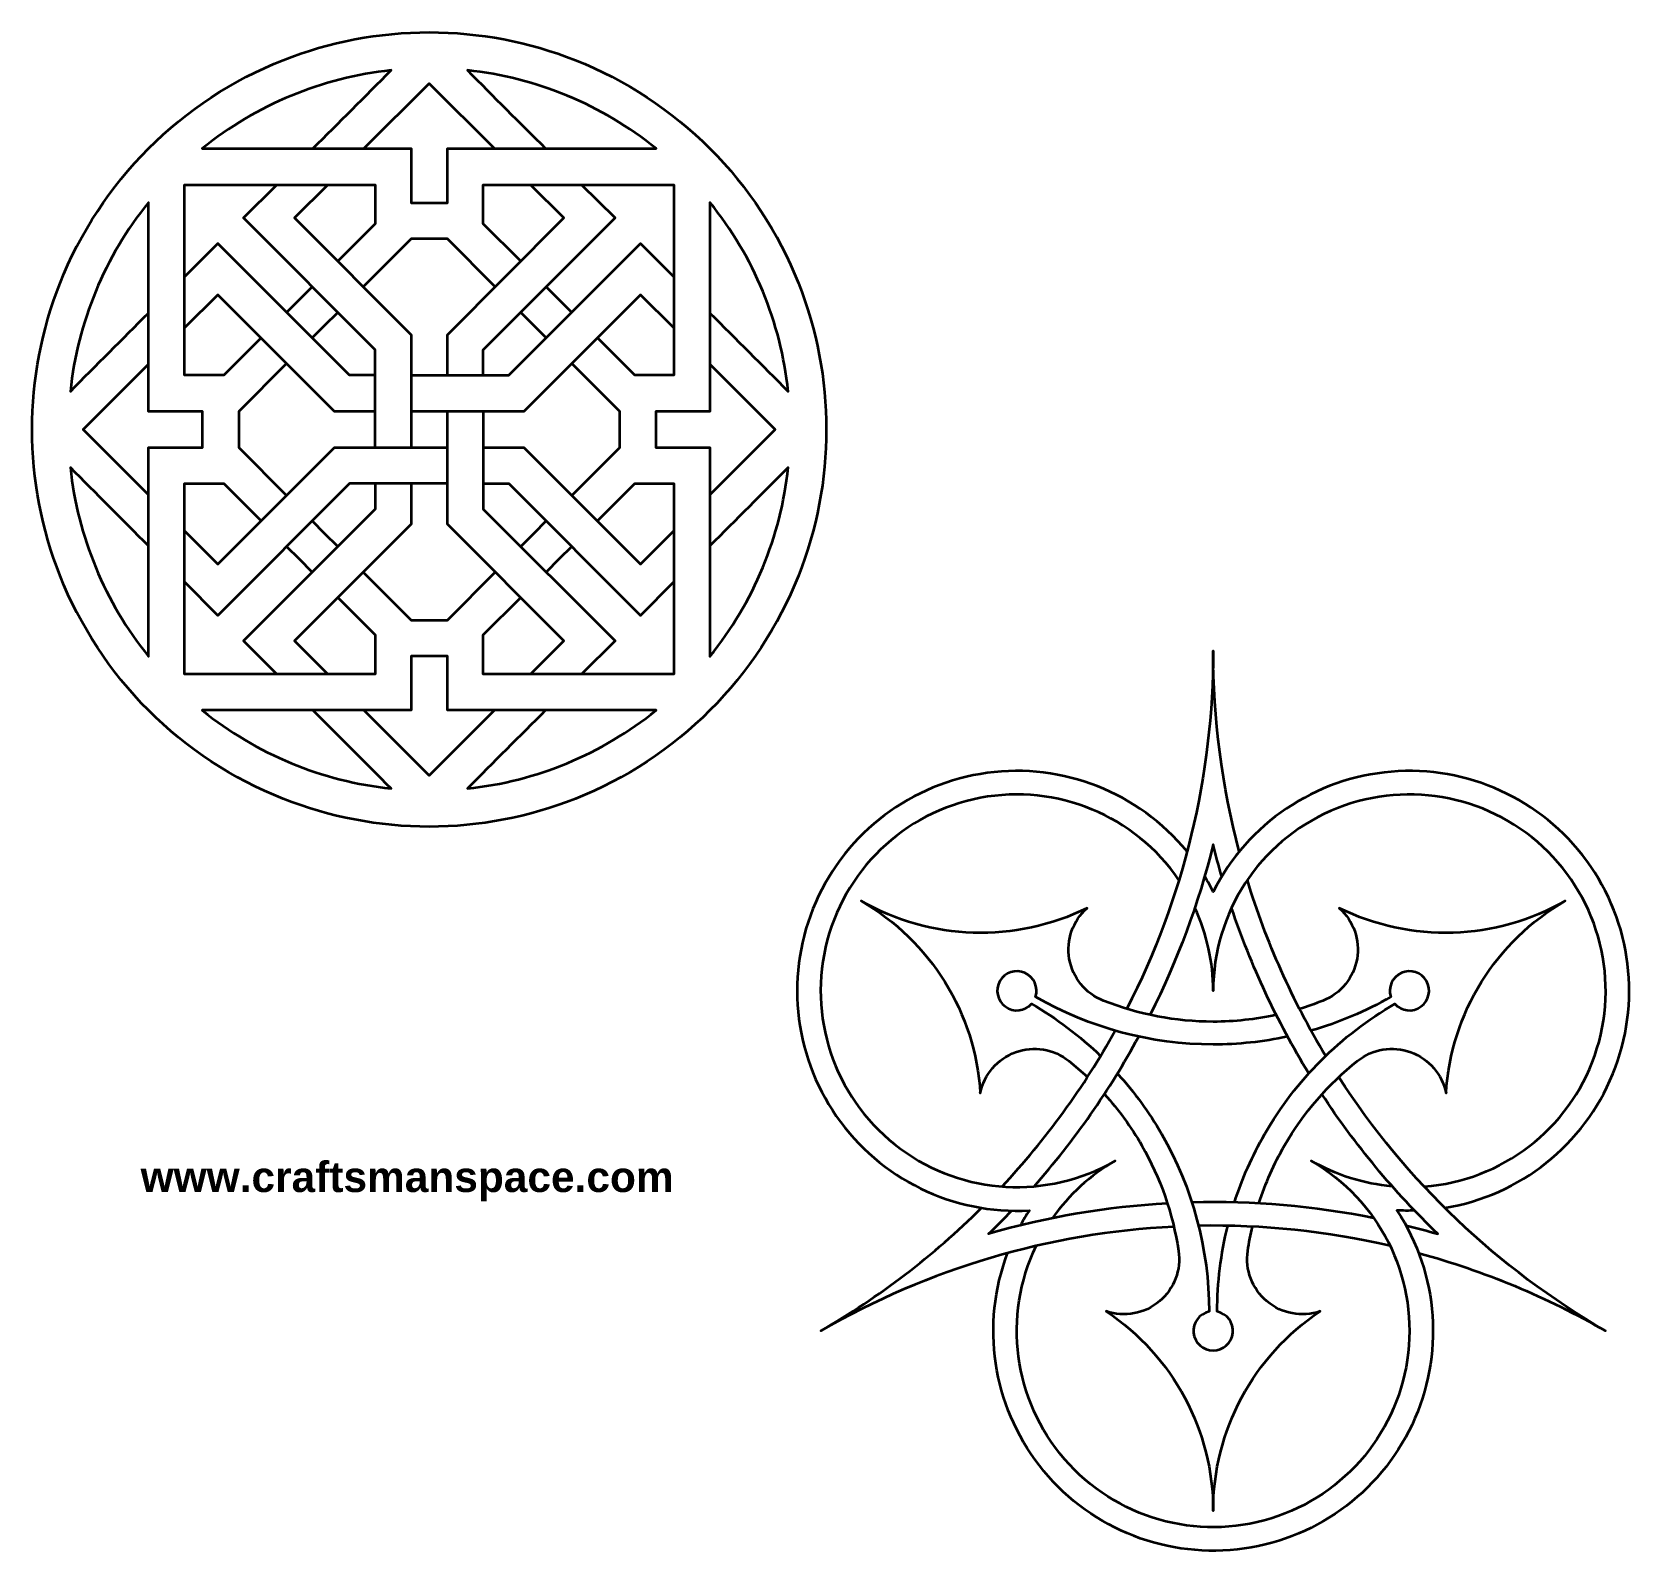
# Model space of a CAD drawing. Header units: millimetres. Extents: x 102 to 1161, y -8 to 996.
import ezdxf

# ---------------------------------------------------------------- set-up
doc = ezdxf.new("R2010")
doc.units = ezdxf.units.MM
doc.header["$MEASUREMENT"] = 0
doc.layers.add('Layer 1', color=7, linetype='Continuous')

msp = doc.modelspace()

# ---------------------------------------------------------------- linework, layer by layer
at = {"layer": 'Layer 1', "lineweight": 35}
for points, knots in [([(624.6, 734.1), (624.6, 767.1), (618.4, 799.7), (606.2, 830.4), (606.2, 830.4), (593.1, 863.6), (573.3, 893.7), (548, 919), (548, 919), (522.8, 944.2), (492.6, 964), (459.4, 977.2), (459.4, 977.2), (428.8, 989.3), (396.2, 995.5), (363.2, 995.5), (363.2, 995.5), (330.2, 995.5), (297.6, 989.3), (267, 977.2), (267, 977.2), (233.8, 964.1), (203.6, 944.2), (178.4, 919), (178.4, 919), (153.1, 893.7), (133.3, 863.6), (120.1, 830.4), (120.1, 830.4), (108, 799.7), (101.8, 767.1), (101.8, 734.1), (101.8, 734.1), (101.8, 701.2), (108, 668.6), (120.1, 637.9), (120.1, 637.9), (133.3, 604.7), (153.1, 574.6), (178.3, 549.3), (178.3, 549.3), (203.6, 524.1), (233.8, 504.2), (267, 491.1), (267, 491.1), (297.6, 479), (330.2, 472.7), (363.2, 472.7), (363.2, 472.7), (396.2, 472.7), (428.8, 479), (459.4, 491.1), (459.4, 491.1), (492.6, 504.2), (522.8, 524.1), (548, 549.3), (548, 549.3), (573.3, 574.6), (593.1, 604.7), (606.2, 637.9), (606.2, 637.9), (618.4, 668.6), (624.6, 701.2), (624.6, 734.1)], [0, 0, 0, 0, 0.058824, 0.058824, 0.058824, 0.058824, 0.117647, 0.117647, 0.117647, 0.117647, 0.176471, 0.176471, 0.176471, 0.176471, 0.235294, 0.235294, 0.235294, 0.235294, 0.294118, 0.294118, 0.294118, 0.294118, 0.352941, 0.352941, 0.352941, 0.352941, 0.411765, 0.411765, 0.411765, 0.411765, 0.470588, 0.470588, 0.470588, 0.470588, 0.529412, 0.529412, 0.529412, 0.529412, 0.588235, 0.588235, 0.588235, 0.588235, 0.647059, 0.647059, 0.647059, 0.647059, 0.705882, 0.705882, 0.705882, 0.705882, 0.764706, 0.764706, 0.764706, 0.764706, 0.823529, 0.823529, 0.823529, 0.823529, 0.882353, 0.882353, 0.882353, 0.882353, 1, 1, 1, 1]), ([(286.6, 919), (303.8, 936.1), (320.9, 953.3), (338.1, 970.5), (338.1, 970.5), (292.6, 965.6), (249.4, 947.8), (213.8, 919), (213.8, 919), (259.7, 919), (305.5, 919), (351.3, 919), (351.3, 919), (351.3, 907.1), (351.3, 895.2), (351.3, 883.3), (351.3, 883.3), (355.3, 883.3), (359.2, 883.3), (363.2, 883.3), (363.2, 883.3), (367.1, 883.3), (371.1, 883.3), (375.1, 883.3), (375.1, 883.3), (375.1, 895.2), (375.1, 907.1), (375.1, 919), (375.1, 919), (420.9, 919), (466.7, 919), (512.5, 919), (512.5, 919), (476.9, 947.8), (433.8, 965.6), (388.3, 970.5), (388.3, 970.5), (405.4, 953.3), (422.6, 936.1), (439.8, 919)], [0, 0, 0, 0, 0.090909, 0.090909, 0.090909, 0.090909, 0.181818, 0.181818, 0.181818, 0.181818, 0.272727, 0.272727, 0.272727, 0.272727, 0.363636, 0.363636, 0.363636, 0.363636, 0.454545, 0.454545, 0.454545, 0.454545, 0.545455, 0.545455, 0.545455, 0.545455, 0.636364, 0.636364, 0.636364, 0.636364, 0.727273, 0.727273, 0.727273, 0.727273, 0.818182, 0.818182, 0.818182, 0.818182, 1, 1, 1, 1]), ([(320.2, 919), (320.2, 919), (363.2, 961.9), (363.2, 961.9), (363.2, 961.9), (363.2, 961.9), (406.1, 919), (406.1, 919)], [0, 0, 0, 0, 0.333333, 0.333333, 0.333333, 0.333333, 1, 1, 1, 1]), ([(252.5, 794.4), (252.5, 794.4), (227.9, 769.8), (227.9, 769.8), (227.9, 769.8), (227.9, 769.8), (202.1, 769.8), (202.1, 769.8), (202.1, 769.8), (202.1, 769.8), (202.1, 895.2), (202.1, 895.2), (202.1, 895.2), (202.1, 895.2), (327.5, 895.2), (327.5, 895.2), (327.5, 895.2), (327.5, 895.2), (327.5, 869.4), (327.5, 869.4), (327.5, 869.4), (327.5, 869.4), (302.9, 844.8), (302.9, 844.8)], [0, 0, 0, 0, 0.142857, 0.142857, 0.142857, 0.142857, 0.285714, 0.285714, 0.285714, 0.285714, 0.428571, 0.428571, 0.428571, 0.428571, 0.571429, 0.571429, 0.571429, 0.571429, 0.714286, 0.714286, 0.714286, 0.714286, 1, 1, 1, 1]), ([(327.5, 769.8), (327.5, 769.8), (327.5, 786.6), (327.5, 786.6), (327.5, 786.6), (327.5, 786.6), (240.9, 873.3), (240.9, 873.3), (240.9, 873.3), (240.9, 873.3), (262.9, 895.2), (262.9, 895.2)], [0, 0, 0, 0, 0.25, 0.25, 0.25, 0.25, 0.5, 0.5, 0.5, 0.5, 1, 1, 1, 1]), ([(296.5, 895.2), (296.5, 895.2), (274.5, 873.3), (274.5, 873.3), (274.5, 873.3), (274.5, 873.3), (351.3, 796.4), (351.3, 796.4), (351.3, 796.4), (351.3, 796.4), (351.3, 722.3), (351.3, 722.3)], [0, 0, 0, 0, 0.25, 0.25, 0.25, 0.25, 0.5, 0.5, 0.5, 0.5, 1, 1, 1, 1]), ([(351.3, 769.8), (351.3, 769.8), (363.2, 769.8), (363.2, 769.8), (363.2, 769.8), (363.2, 769.8), (398.8, 769.8), (398.8, 769.8), (398.8, 769.8), (398.8, 769.8), (398.8, 786.6), (398.8, 786.6), (398.8, 786.6), (398.8, 786.6), (485.5, 873.3), (485.5, 873.3), (485.5, 873.3), (485.5, 873.3), (463.5, 895.2), (463.5, 895.2)], [0, 0, 0, 0, 0.166667, 0.166667, 0.166667, 0.166667, 0.333333, 0.333333, 0.333333, 0.333333, 0.5, 0.5, 0.5, 0.5, 0.666667, 0.666667, 0.666667, 0.666667, 1, 1, 1, 1]), ([(375.1, 769.8), (375.1, 769.8), (375.1, 796.4), (375.1, 796.4), (375.1, 796.4), (375.1, 796.4), (451.9, 873.3), (451.9, 873.3), (451.9, 873.3), (451.9, 873.3), (429.9, 895.2), (429.9, 895.2)], [0, 0, 0, 0, 0.25, 0.25, 0.25, 0.25, 0.5, 0.5, 0.5, 0.5, 1, 1, 1, 1]), ([(423.4, 844.8), (423.4, 844.8), (398.8, 869.4), (398.8, 869.4), (398.8, 869.4), (398.8, 869.4), (398.8, 895.2), (398.8, 895.2), (398.8, 895.2), (398.8, 895.2), (524.3, 895.2), (524.3, 895.2), (524.3, 895.2), (524.3, 895.2), (524.3, 769.8), (524.3, 769.8), (524.3, 769.8), (524.3, 769.8), (498.5, 769.8), (498.5, 769.8), (498.5, 769.8), (498.5, 769.8), (473.9, 794.4), (473.9, 794.4)], [0, 0, 0, 0, 0.142857, 0.142857, 0.142857, 0.142857, 0.285714, 0.285714, 0.285714, 0.285714, 0.428571, 0.428571, 0.428571, 0.428571, 0.571429, 0.571429, 0.571429, 0.571429, 0.714286, 0.714286, 0.714286, 0.714286, 1, 1, 1, 1]), ([(178.3, 657.6), (161.2, 674.7), (144, 691.9), (126.9, 709.1), (126.9, 709.1), (131.7, 663.5), (149.6, 620.4), (178.3, 584.8), (178.3, 584.8), (178.3, 630.6), (178.3, 676.4), (178.3, 722.3), (178.3, 722.3), (190.2, 722.3), (202.1, 722.3), (214, 722.3), (214, 722.3), (214, 726.2), (214, 730.2), (214, 734.1), (214, 734.1), (214, 738.1), (214, 742.1), (214, 746), (214, 746), (202.1, 746), (190.2, 746), (178.3, 746), (178.3, 746), (178.3, 791.9), (178.3, 837.7), (178.3, 883.5), (178.3, 883.5), (149.6, 847.9), (131.7, 804.8), (126.9, 759.2), (126.9, 759.2), (144, 776.4), (161.2, 793.6), (178.3, 810.7)], [0, 0, 0, 0, 0.090909, 0.090909, 0.090909, 0.090909, 0.181818, 0.181818, 0.181818, 0.181818, 0.272727, 0.272727, 0.272727, 0.272727, 0.363636, 0.363636, 0.363636, 0.363636, 0.454545, 0.454545, 0.454545, 0.454545, 0.545455, 0.545455, 0.545455, 0.545455, 0.636364, 0.636364, 0.636364, 0.636364, 0.727273, 0.727273, 0.727273, 0.727273, 0.818182, 0.818182, 0.818182, 0.818182, 1, 1, 1, 1]), ([(548, 810.7), (565.2, 793.6), (582.3, 776.4), (599.5, 759.2), (599.5, 759.2), (594.7, 804.8), (576.8, 847.9), (548, 883.5), (548, 883.5), (548, 837.7), (548, 791.9), (548, 746), (548, 746), (536.1, 746), (524.3, 746), (512.4, 746), (512.4, 746), (512.4, 742.1), (512.4, 738.1), (512.4, 734.1), (512.4, 734.1), (512.4, 730.2), (512.4, 726.2), (512.4, 722.3), (512.4, 722.3), (524.3, 722.3), (536.1, 722.3), (548, 722.3), (548, 722.3), (548, 676.4), (548, 630.6), (548, 584.8), (548, 584.8), (576.8, 620.4), (594.7, 663.5), (599.5, 709.1), (599.5, 709.1), (582.3, 691.9), (565.2, 674.7), (548, 657.6)], [0, 0, 0, 0, 0.090909, 0.090909, 0.090909, 0.090909, 0.181818, 0.181818, 0.181818, 0.181818, 0.272727, 0.272727, 0.272727, 0.272727, 0.363636, 0.363636, 0.363636, 0.363636, 0.454545, 0.454545, 0.454545, 0.454545, 0.545455, 0.545455, 0.545455, 0.545455, 0.636364, 0.636364, 0.636364, 0.636364, 0.727273, 0.727273, 0.727273, 0.727273, 0.818182, 0.818182, 0.818182, 0.818182, 1, 1, 1, 1]), ([(406.6, 828), (406.6, 828), (375.1, 859.6), (375.1, 859.6), (375.1, 859.6), (375.1, 859.6), (363.2, 859.6), (363.2, 859.6), (363.2, 859.6), (363.2, 859.6), (351.3, 859.6), (351.3, 859.6), (351.3, 859.6), (351.3, 859.6), (319.7, 828), (319.7, 828)], [0, 0, 0, 0, 0.2, 0.2, 0.2, 0.2, 0.4, 0.4, 0.4, 0.4, 0.6, 0.6, 0.6, 0.6, 1, 1, 1, 1]), ([(327.5, 722.3), (327.5, 722.3), (327.5, 734.1), (327.5, 734.1), (327.5, 734.1), (327.5, 734.1), (327.5, 769.8), (327.5, 769.8), (327.5, 769.8), (327.5, 769.8), (310.7, 769.8), (310.7, 769.8), (310.7, 769.8), (310.7, 769.8), (224.1, 856.4), (224.1, 856.4), (224.1, 856.4), (224.1, 856.4), (202.1, 834.5), (202.1, 834.5)], [0, 0, 0, 0, 0.166667, 0.166667, 0.166667, 0.166667, 0.333333, 0.333333, 0.333333, 0.333333, 0.5, 0.5, 0.5, 0.5, 0.666667, 0.666667, 0.666667, 0.666667, 1, 1, 1, 1]), ([(398.8, 769.8), (398.8, 769.8), (415.6, 769.8), (415.6, 769.8), (415.6, 769.8), (415.6, 769.8), (502.3, 856.4), (502.3, 856.4), (502.3, 856.4), (502.3, 856.4), (524.3, 834.5), (524.3, 834.5)], [0, 0, 0, 0, 0.25, 0.25, 0.25, 0.25, 0.5, 0.5, 0.5, 0.5, 1, 1, 1, 1]), ([(269.3, 811.2), (269.3, 811.2), (277.7, 819.6), (277.7, 819.6), (277.7, 819.6), (277.7, 819.6), (286.1, 828), (286.1, 828)], [0, 0, 0, 0, 0.333333, 0.333333, 0.333333, 0.333333, 1, 1, 1, 1]), ([(440.2, 828), (440.2, 828), (448.6, 819.6), (448.6, 819.6), (448.6, 819.6), (448.6, 819.6), (457, 811.2), (457, 811.2)], [0, 0, 0, 0, 0.333333, 0.333333, 0.333333, 0.333333, 1, 1, 1, 1]), ([(327.5, 746), (327.5, 746), (300.9, 746), (300.9, 746), (300.9, 746), (300.9, 746), (224.1, 822.8), (224.1, 822.8), (224.1, 822.8), (224.1, 822.8), (202.1, 800.9), (202.1, 800.9)], [0, 0, 0, 0, 0.25, 0.25, 0.25, 0.25, 0.5, 0.5, 0.5, 0.5, 1, 1, 1, 1]), ([(524.3, 800.9), (524.3, 800.9), (502.3, 822.8), (502.3, 822.8), (502.3, 822.8), (502.3, 822.8), (425.5, 746), (425.5, 746), (425.5, 746), (425.5, 746), (351.3, 746), (351.3, 746)], [0, 0, 0, 0, 0.25, 0.25, 0.25, 0.25, 0.5, 0.5, 0.5, 0.5, 1, 1, 1, 1]), ([(286.1, 794.4), (286.1, 794.4), (294.5, 802.8), (294.5, 802.8), (294.5, 802.8), (294.5, 802.8), (302.9, 811.2), (302.9, 811.2)], [0, 0, 0, 0, 0.333333, 0.333333, 0.333333, 0.333333, 1, 1, 1, 1]), ([(423.4, 811.2), (423.4, 811.2), (431.8, 802.8), (431.8, 802.8), (431.8, 802.8), (431.8, 802.8), (440.2, 794.4), (440.2, 794.4)], [0, 0, 0, 0, 0.333333, 0.333333, 0.333333, 0.333333, 1, 1, 1, 1]), ([(178.3, 691.2), (178.3, 691.2), (135.4, 734.1), (135.4, 734.1), (135.4, 734.1), (135.4, 734.1), (178.3, 777.1), (178.3, 777.1)], [0, 0, 0, 0, 0.333333, 0.333333, 0.333333, 0.333333, 1, 1, 1, 1]), ([(269.3, 777.6), (269.3, 777.6), (237.8, 746), (237.8, 746), (237.8, 746), (237.8, 746), (237.8, 734.1), (237.8, 734.1), (237.8, 734.1), (237.8, 734.1), (237.8, 722.3), (237.8, 722.3), (237.8, 722.3), (237.8, 722.3), (269.3, 690.7), (269.3, 690.7)], [0, 0, 0, 0, 0.2, 0.2, 0.2, 0.2, 0.4, 0.4, 0.4, 0.4, 0.6, 0.6, 0.6, 0.6, 1, 1, 1, 1]), ([(457, 690.7), (457, 690.7), (488.6, 722.3), (488.6, 722.3), (488.6, 722.3), (488.6, 722.3), (488.6, 734.1), (488.6, 734.1), (488.6, 734.1), (488.6, 734.1), (488.6, 746), (488.6, 746), (488.6, 746), (488.6, 746), (457, 777.6), (457, 777.6)], [0, 0, 0, 0, 0.2, 0.2, 0.2, 0.2, 0.4, 0.4, 0.4, 0.4, 0.6, 0.6, 0.6, 0.6, 1, 1, 1, 1]), ([(548, 691.2), (548, 691.2), (591, 734.1), (591, 734.1), (591, 734.1), (591, 734.1), (548, 777.1), (548, 777.1)], [0, 0, 0, 0, 0.333333, 0.333333, 0.333333, 0.333333, 1, 1, 1, 1]), ([(429.9, 573.1), (429.9, 573.1), (451.9, 595), (451.9, 595), (451.9, 595), (451.9, 595), (375.1, 671.9), (375.1, 671.9), (375.1, 671.9), (375.1, 671.9), (375.1, 746), (375.1, 746)], [0, 0, 0, 0, 0.25, 0.25, 0.25, 0.25, 0.5, 0.5, 0.5, 0.5, 1, 1, 1, 1]), ([(398.8, 746), (398.8, 746), (398.8, 734.1), (398.8, 734.1), (398.8, 734.1), (398.8, 734.1), (398.8, 698.5), (398.8, 698.5), (398.8, 698.5), (398.8, 698.5), (415.6, 698.5), (415.6, 698.5), (415.6, 698.5), (415.6, 698.5), (502.3, 611.8), (502.3, 611.8), (502.3, 611.8), (502.3, 611.8), (524.3, 633.8), (524.3, 633.8)], [0, 0, 0, 0, 0.166667, 0.166667, 0.166667, 0.166667, 0.333333, 0.333333, 0.333333, 0.333333, 0.5, 0.5, 0.5, 0.5, 0.666667, 0.666667, 0.666667, 0.666667, 1, 1, 1, 1]), ([(202.1, 667.4), (202.1, 667.4), (224.1, 645.5), (224.1, 645.5), (224.1, 645.5), (224.1, 645.5), (300.9, 722.3), (300.9, 722.3), (300.9, 722.3), (300.9, 722.3), (375.1, 722.3), (375.1, 722.3)], [0, 0, 0, 0, 0.25, 0.25, 0.25, 0.25, 0.5, 0.5, 0.5, 0.5, 1, 1, 1, 1]), ([(398.8, 722.3), (398.8, 722.3), (425.5, 722.3), (425.5, 722.3), (425.5, 722.3), (425.5, 722.3), (502.3, 645.5), (502.3, 645.5), (502.3, 645.5), (502.3, 645.5), (524.3, 667.4), (524.3, 667.4)], [0, 0, 0, 0, 0.25, 0.25, 0.25, 0.25, 0.5, 0.5, 0.5, 0.5, 1, 1, 1, 1]), ([(327.5, 698.5), (327.5, 698.5), (310.7, 698.5), (310.7, 698.5), (310.7, 698.5), (310.7, 698.5), (224.1, 611.8), (224.1, 611.8), (224.1, 611.8), (224.1, 611.8), (202.1, 633.8), (202.1, 633.8)], [0, 0, 0, 0, 0.25, 0.25, 0.25, 0.25, 0.5, 0.5, 0.5, 0.5, 1, 1, 1, 1]), ([(302.9, 623.5), (302.9, 623.5), (327.5, 598.9), (327.5, 598.9), (327.5, 598.9), (327.5, 598.9), (327.5, 573.1), (327.5, 573.1), (327.5, 573.1), (327.5, 573.1), (202.1, 573.1), (202.1, 573.1), (202.1, 573.1), (202.1, 573.1), (202.1, 698.5), (202.1, 698.5), (202.1, 698.5), (202.1, 698.5), (227.9, 698.5), (227.9, 698.5), (227.9, 698.5), (227.9, 698.5), (252.5, 673.9), (252.5, 673.9)], [0, 0, 0, 0, 0.142857, 0.142857, 0.142857, 0.142857, 0.285714, 0.285714, 0.285714, 0.285714, 0.428571, 0.428571, 0.428571, 0.428571, 0.571429, 0.571429, 0.571429, 0.571429, 0.714286, 0.714286, 0.714286, 0.714286, 1, 1, 1, 1]), ([(375.1, 698.5), (375.1, 698.5), (363.2, 698.5), (363.2, 698.5), (363.2, 698.5), (363.2, 698.5), (327.5, 698.5), (327.5, 698.5), (327.5, 698.5), (327.5, 698.5), (327.5, 681.7), (327.5, 681.7), (327.5, 681.7), (327.5, 681.7), (240.9, 595), (240.9, 595), (240.9, 595), (240.9, 595), (262.9, 573.1), (262.9, 573.1)], [0, 0, 0, 0, 0.166667, 0.166667, 0.166667, 0.166667, 0.333333, 0.333333, 0.333333, 0.333333, 0.5, 0.5, 0.5, 0.5, 0.666667, 0.666667, 0.666667, 0.666667, 1, 1, 1, 1]), ([(351.3, 698.5), (351.3, 698.5), (351.3, 671.9), (351.3, 671.9), (351.3, 671.9), (351.3, 671.9), (274.5, 595), (274.5, 595), (274.5, 595), (274.5, 595), (296.5, 573.1), (296.5, 573.1)], [0, 0, 0, 0, 0.25, 0.25, 0.25, 0.25, 0.5, 0.5, 0.5, 0.5, 1, 1, 1, 1]), ([(398.8, 698.5), (398.8, 698.5), (398.8, 681.7), (398.8, 681.7), (398.8, 681.7), (398.8, 681.7), (485.5, 595), (485.5, 595), (485.5, 595), (485.5, 595), (463.5, 573.1), (463.5, 573.1)], [0, 0, 0, 0, 0.25, 0.25, 0.25, 0.25, 0.5, 0.5, 0.5, 0.5, 1, 1, 1, 1]), ([(473.9, 673.9), (473.9, 673.9), (498.5, 698.5), (498.5, 698.5), (498.5, 698.5), (498.5, 698.5), (524.3, 698.5), (524.3, 698.5), (524.3, 698.5), (524.3, 698.5), (524.3, 573.1), (524.3, 573.1), (524.3, 573.1), (524.3, 573.1), (398.8, 573.1), (398.8, 573.1), (398.8, 573.1), (398.8, 573.1), (398.8, 598.9), (398.8, 598.9), (398.8, 598.9), (398.8, 598.9), (423.4, 623.5), (423.4, 623.5)], [0, 0, 0, 0, 0.142857, 0.142857, 0.142857, 0.142857, 0.285714, 0.285714, 0.285714, 0.285714, 0.428571, 0.428571, 0.428571, 0.428571, 0.571429, 0.571429, 0.571429, 0.571429, 0.714286, 0.714286, 0.714286, 0.714286, 1, 1, 1, 1]), ([(302.9, 657.1), (302.9, 657.1), (294.5, 665.5), (294.5, 665.5), (294.5, 665.5), (294.5, 665.5), (286.1, 673.9), (286.1, 673.9)], [0, 0, 0, 0, 0.333333, 0.333333, 0.333333, 0.333333, 1, 1, 1, 1]), ([(440.2, 673.9), (440.2, 673.9), (431.8, 665.5), (431.8, 665.5), (431.8, 665.5), (431.8, 665.5), (423.4, 657.1), (423.4, 657.1)], [0, 0, 0, 0, 0.333333, 0.333333, 0.333333, 0.333333, 1, 1, 1, 1]), ([(286.1, 640.3), (286.1, 640.3), (277.7, 648.7), (277.7, 648.7), (277.7, 648.7), (277.7, 648.7), (269.3, 657.1), (269.3, 657.1)], [0, 0, 0, 0, 0.333333, 0.333333, 0.333333, 0.333333, 1, 1, 1, 1]), ([(457, 657.1), (457, 657.1), (448.6, 648.7), (448.6, 648.7), (448.6, 648.7), (448.6, 648.7), (440.2, 640.3), (440.2, 640.3)], [0, 0, 0, 0, 0.333333, 0.333333, 0.333333, 0.333333, 1, 1, 1, 1]), ([(319.7, 640.3), (319.7, 640.3), (351.3, 608.7), (351.3, 608.7), (351.3, 608.7), (351.3, 608.7), (363.2, 608.7), (363.2, 608.7), (363.2, 608.7), (363.2, 608.7), (375.1, 608.7), (375.1, 608.7), (375.1, 608.7), (375.1, 608.7), (406.6, 640.3), (406.6, 640.3)], [0, 0, 0, 0, 0.2, 0.2, 0.2, 0.2, 0.4, 0.4, 0.4, 0.4, 0.6, 0.6, 0.6, 0.6, 1, 1, 1, 1]), ([(439.8, 549.3), (422.6, 532.2), (405.4, 515), (388.3, 497.8), (388.3, 497.8), (433.8, 502.7), (476.9, 520.5), (512.5, 549.3), (512.5, 549.3), (466.7, 549.3), (420.9, 549.3), (375.1, 549.3), (375.1, 549.3), (375.1, 561.2), (375.1, 573.1), (375.1, 585), (375.1, 585), (371.1, 585), (367.1, 585), (363.2, 585), (363.2, 585), (359.2, 585), (355.3, 585), (351.3, 585), (351.3, 585), (351.3, 573.1), (351.3, 561.2), (351.3, 549.3), (351.3, 549.3), (305.5, 549.3), (259.7, 549.3), (213.8, 549.3), (213.8, 549.3), (249.4, 520.5), (292.6, 502.7), (338.1, 497.8), (338.1, 497.8), (320.9, 515), (303.8, 532.2), (286.6, 549.3)], [0, 0, 0, 0, 0.090909, 0.090909, 0.090909, 0.090909, 0.181818, 0.181818, 0.181818, 0.181818, 0.272727, 0.272727, 0.272727, 0.272727, 0.363636, 0.363636, 0.363636, 0.363636, 0.454545, 0.454545, 0.454545, 0.454545, 0.545455, 0.545455, 0.545455, 0.545455, 0.636364, 0.636364, 0.636364, 0.636364, 0.727273, 0.727273, 0.727273, 0.727273, 0.818182, 0.818182, 0.818182, 0.818182, 1, 1, 1, 1]), ([(896.5, 456.3), (885.1, 499.5), (879.3, 543.9), (879.3, 588.5), (879.3, 588.5), (879.3, 506.5), (859.8, 425.8), (822.4, 352.8)], [0, 0, 0, 0, 0.333333, 0.333333, 0.333333, 0.333333, 1, 1, 1, 1]), ([(406.1, 549.3), (406.1, 549.3), (363.2, 506.4), (363.2, 506.4), (363.2, 506.4), (363.2, 506.4), (320.2, 549.3), (320.2, 549.3)], [0, 0, 0, 0, 0.333333, 0.333333, 0.333333, 0.333333, 1, 1, 1, 1]), ([(862.1, 456.3), (830.2, 495.3), (780.4, 514.9), (730.5, 508.1), (730.5, 508.1), (680.7, 501.3), (637.9, 469.1), (617.6, 423), (617.6, 423), (597.4, 376.9), (602.5, 323.6), (631.2, 282.3), (631.2, 282.3), (659.9, 240.9), (708, 217.4), (758.3, 220.2), (758.3, 220.2), (756.1, 217), (754.2, 213.7), (752.3, 210.3)], [0, 0, 0, 0, 0.166667, 0.166667, 0.166667, 0.166667, 0.333333, 0.333333, 0.333333, 0.333333, 0.5, 0.5, 0.5, 0.5, 0.666667, 0.666667, 0.666667, 0.666667, 1, 1, 1, 1]), ([(1031.8, 221.9), (1081.5, 230), (1123.4, 263.4), (1142.4, 310), (1142.4, 310), (1161.5, 356.6), (1155, 409.7), (1125.2, 450.3), (1125.2, 450.3), (1095.4, 490.9), (1046.7, 513.1), (996.5, 508.9), (996.5, 508.9), (946.4, 504.8), (902, 474.8), (879.3, 429.9), (879.3, 429.9), (877.6, 433.4), (875.7, 436.7), (873.7, 440)], [0, 0, 0, 0, 0.166667, 0.166667, 0.166667, 0.166667, 0.333333, 0.333333, 0.333333, 0.333333, 0.5, 0.5, 0.5, 0.5, 0.666667, 0.666667, 0.666667, 0.666667, 1, 1, 1, 1]), ([(856.8, 437.6), (827.8, 480), (776.5, 501.2), (726, 491.7), (726, 491.7), (675.5, 482.1), (635.5, 443.5), (624.1, 393.4), (624.1, 393.4), (612.7, 343.3), (632.1, 291.2), (673.4, 260.8), (673.4, 260.8), (714.7, 230.3), (770.2, 227.2), (814.7, 252.8), (814.7, 252.8), (798.4, 243.4), (784.3, 230.5), (773.5, 215.1)], [0, 0, 0, 0, 0.166667, 0.166667, 0.166667, 0.166667, 0.333333, 0.333333, 0.333333, 0.333333, 0.5, 0.5, 0.5, 0.5, 0.666667, 0.666667, 0.666667, 0.666667, 1, 1, 1, 1]), ([(1018.3, 235.9), (1069.5, 239.8), (1113.5, 273.6), (1130.5, 322.1), (1130.5, 322.1), (1147.4, 370.6), (1134, 424.6), (1096.3, 459.5), (1096.3, 459.5), (1058.7, 494.4), (1003.9, 503.7), (956.8, 483.1), (956.8, 483.1), (909.7, 462.6), (879.3, 416.1), (879.3, 364.7), (879.3, 364.7), (879.3, 383.6), (875.2, 402.2), (867.2, 419.3)], [0, 0, 0, 0, 0.166667, 0.166667, 0.166667, 0.166667, 0.333333, 0.333333, 0.333333, 0.333333, 0.5, 0.5, 0.5, 0.5, 0.666667, 0.666667, 0.666667, 0.666667, 1, 1, 1, 1]), ([(884.9, 440), (882.9, 447), (881, 453.9), (879.3, 461), (879.3, 461), (869.7, 422.2), (855.8, 384.6), (837.8, 348.9)], [0, 0, 0, 0, 0.333333, 0.333333, 0.333333, 0.333333, 1, 1, 1, 1]), ([(920.8, 348.9), (907, 345.9), (893.4, 344.4), (879.3, 344.4), (879.3, 344.4), (854.6, 344.4), (830.1, 349.1), (807.1, 358.2), (807.1, 358.2), (795.3, 362.8), (786.8, 373.2), (784.6, 385.7), (784.6, 385.7), (782.4, 398.2), (786.9, 410.9), (796.4, 419.2), (796.4, 419.2), (749.1, 395.8), (693.2, 397.6), (647.5, 423.9), (647.5, 423.9), (693.2, 397.6), (722.7, 350.1), (726, 297.4), (726, 297.4), (728.5, 309.8), (737.3, 320), (749.2, 324.3), (749.2, 324.3), (761.1, 328.7), (774.4, 326.5), (784.3, 318.6), (784.3, 318.6), (788.5, 315.3), (792.6, 311.7), (796.6, 308)], [0, 0, 0, 0, 0.1, 0.1, 0.1, 0.1, 0.2, 0.2, 0.2, 0.2, 0.3, 0.3, 0.3, 0.3, 0.4, 0.4, 0.4, 0.4, 0.5, 0.5, 0.5, 0.5, 0.6, 0.6, 0.6, 0.6, 0.7, 0.7, 0.7, 0.7, 0.8, 0.8, 0.8, 0.8, 1, 1, 1, 1]), ([(909.4, 224.8), (913.7, 238.2), (919.3, 250.8), (926.3, 263), (926.3, 263), (938.7, 284.4), (955, 303.3), (974.3, 318.6), (974.3, 318.6), (984.2, 326.5), (997.5, 328.7), (1009.4, 324.3), (1009.4, 324.3), (1021.3, 320), (1030.1, 309.8), (1032.6, 297.4), (1032.6, 297.4), (1035.9, 350.1), (1065.4, 397.6), (1111.1, 423.9), (1111.1, 423.9), (1065.4, 397.6), (1009.5, 395.8), (962.2, 419.2), (962.2, 419.2), (971.7, 410.9), (976.2, 398.2), (974, 385.7), (974, 385.7), (971.8, 373.2), (963.3, 362.8), (951.5, 358.2), (951.5, 358.2), (946.4, 356.2), (941.3, 354.4), (936.2, 352.8)], [0, 0, 0, 0, 0.1, 0.1, 0.1, 0.1, 0.2, 0.2, 0.2, 0.2, 0.3, 0.3, 0.3, 0.3, 0.4, 0.4, 0.4, 0.4, 0.5, 0.5, 0.5, 0.5, 0.6, 0.6, 0.6, 0.6, 0.7, 0.7, 0.7, 0.7, 0.8, 0.8, 0.8, 0.8, 1, 1, 1, 1]), ([(928.3, 334.6), (912, 331.1), (895.9, 329.4), (879.3, 329.4), (879.3, 329.4), (838.3, 329.4), (797.9, 340.2), (762.4, 360.7), (762.4, 360.7), (764.4, 367), (761.4, 373.8), (755.4, 376.5), (755.4, 376.5), (749.3, 379.2), (742.2, 376.9), (738.9, 371.2), (738.9, 371.2), (735.6, 365.5), (737.2, 358.1), (742.5, 354.3), (742.5, 354.3), (747.9, 350.4), (755.3, 351.2), (759.7, 356.1), (759.7, 356.1), (776.2, 346.6), (791.5, 335.1), (805.2, 321.8)], [0, 0, 0, 0, 0.125, 0.125, 0.125, 0.125, 0.25, 0.25, 0.25, 0.25, 0.375, 0.375, 0.375, 0.375, 0.5, 0.5, 0.5, 0.5, 0.625, 0.625, 0.625, 0.625, 0.75, 0.75, 0.75, 0.75, 1, 1, 1, 1]), ([(893.3, 225.5), (898.4, 241.3), (905, 256.1), (913.3, 270.5), (913.3, 270.5), (933.8, 306.1), (963.3, 335.6), (998.9, 356.1), (998.9, 356.1), (1003.3, 351.2), (1010.7, 350.4), (1016.1, 354.3), (1016.1, 354.3), (1021.4, 358.1), (1023, 365.5), (1019.7, 371.2), (1019.7, 371.2), (1016.4, 376.9), (1009.3, 379.2), (1003.2, 376.5), (1003.2, 376.5), (997.2, 373.8), (994.2, 367), (996.2, 360.7), (996.2, 360.7), (979.7, 351.2), (962.1, 343.7), (943.8, 338.5)], [0, 0, 0, 0, 0.125, 0.125, 0.125, 0.125, 0.25, 0.25, 0.25, 0.25, 0.375, 0.375, 0.375, 0.375, 0.5, 0.5, 0.5, 0.5, 0.625, 0.625, 0.625, 0.625, 0.75, 0.75, 0.75, 0.75, 1, 1, 1, 1]), ([(816.3, 310.3), (827.5, 298), (837, 284.9), (845.3, 270.5), (845.3, 270.5), (865.8, 235), (876.6, 194.6), (876.6, 153.6), (876.6, 153.6), (870.2, 152.2), (865.8, 146.2), (866.4, 139.6), (866.4, 139.6), (867.1, 133), (872.7, 128), (879.3, 128), (879.3, 128), (885.9, 128), (891.5, 133), (892.2, 139.6), (892.2, 139.6), (892.8, 146.2), (888.4, 152.2), (882, 153.6), (882, 153.6), (882, 172.6), (884.3, 191.6), (888.9, 210.1)], [0, 0, 0, 0, 0.125, 0.125, 0.125, 0.125, 0.25, 0.25, 0.25, 0.25, 0.375, 0.375, 0.375, 0.375, 0.5, 0.5, 0.5, 0.5, 0.625, 0.625, 0.625, 0.625, 0.75, 0.75, 0.75, 0.75, 1, 1, 1, 1]), ([(1014.6, 192.1), (1057.7, 180.5), (1099.1, 163.2), (1137.7, 140.9), (1137.7, 140.9), (1066.7, 181.9), (1006.5, 239.2), (962, 308)], [0, 0, 0, 0, 0.333333, 0.333333, 0.333333, 0.333333, 1, 1, 1, 1]), ([(807.7, 296.7), (817.1, 286.3), (825.2, 275.2), (832.3, 263), (832.3, 263), (844.6, 241.6), (852.8, 218), (856.5, 193.6), (856.5, 193.6), (858.4, 181.1), (853.6, 168.5), (843.9, 160.4), (843.9, 160.4), (834.2, 152.2), (820.9, 149.7), (808.9, 153.8), (808.9, 153.8), (852.9, 124.5), (879.3, 75.3), (879.3, 22.5), (879.3, 22.5), (879.3, 75.3), (905.7, 124.5), (949.7, 153.8), (949.7, 153.8), (937.7, 149.7), (924.4, 152.2), (914.7, 160.4), (914.7, 160.4), (905, 168.5), (900.2, 181.1), (902.1, 193.6), (902.1, 193.6), (902.9, 199), (903.9, 204.3), (905.2, 209.5)], [0, 0, 0, 0, 0.1, 0.1, 0.1, 0.1, 0.2, 0.2, 0.2, 0.2, 0.3, 0.3, 0.3, 0.3, 0.4, 0.4, 0.4, 0.4, 0.5, 0.5, 0.5, 0.5, 0.6, 0.6, 0.6, 0.6, 0.7, 0.7, 0.7, 0.7, 0.8, 0.8, 0.8, 0.8, 1, 1, 1, 1]), ([(1006.3, 210.3), (1013.3, 208.6), (1020.3, 206.7), (1027.3, 204.7), (1027.3, 204.7), (998.4, 232.4), (972.8, 263.3), (950.9, 296.7)], [0, 0, 0, 0, 0.333333, 0.333333, 0.333333, 0.333333, 1, 1, 1, 1]), ([(997.2, 236), (978.4, 237.7), (960.2, 243.4), (943.9, 252.8), (943.9, 252.8), (988.4, 227.2), (1013.4, 177.6), (1007.7, 126.5), (1007.7, 126.5), (1002, 75.5), (966.5, 32.7), (917.4, 17.5), (917.4, 17.5), (868.4, 2.3), (815, 17.7), (781.4, 56.6), (781.4, 56.6), (747.9, 95.5), (740.6, 150.6), (762.8, 196.9)], [0, 0, 0, 0, 0.166667, 0.166667, 0.166667, 0.166667, 0.333333, 0.333333, 0.333333, 0.333333, 0.5, 0.5, 0.5, 0.5, 0.666667, 0.666667, 0.666667, 0.666667, 1, 1, 1, 1]), ([(849.2, 224.8), (809.3, 222.6), (769.7, 215.8), (731.3, 204.7), (731.3, 204.7), (736.6, 209.7), (741.7, 214.8), (746.7, 220.1)], [0, 0, 0, 0, 0.333333, 0.333333, 0.333333, 0.333333, 1, 1, 1, 1]), ([(853.4, 209.5), (771.6, 205.4), (691.9, 181.9), (620.9, 140.9), (620.9, 140.9), (659.5, 163.2), (695.1, 190.5), (726.8, 221.9)], [0, 0, 0, 0, 0.333333, 0.333333, 0.333333, 0.333333, 1, 1, 1, 1]), ([(1011.9, 220.1), (1008.1, 220), (1004.2, 220), (1000.3, 220.2), (1000.3, 220.2), (1027.9, 178.1), (1031.7, 124.7), (1010.2, 79.2), (1010.2, 79.2), (988.7, 33.7), (945.1, 2.6), (895.1, -2.9), (895.1, -2.9), (845, -8.4), (795.7, 12.5), (764.9, 52.3), (764.9, 52.3), (734.1, 92.1), (726.1, 145.1), (744, 192.1)], [0, 0, 0, 0, 0.166667, 0.166667, 0.166667, 0.166667, 0.333333, 0.333333, 0.333333, 0.333333, 0.5, 0.5, 0.5, 0.5, 0.666667, 0.666667, 0.666667, 0.666667, 1, 1, 1, 1])]:
    msp.add_open_spline(points, degree=3, knots=knots, dxfattribs=at)
for points in [[(953.4, 321.8), (931.5, 358.2), (914.2, 397), (901.8, 437.6)], [(942.3, 310.3), (921.3, 344.6), (904.2, 381.2), (891.4, 419.3)], [(740.3, 235.9), (769.3, 266.9), (794.3, 301.3), (814.8, 338.5)], [(761.4, 236), (788, 266.2), (811.1, 299.2), (830.3, 334.6)], [(985.1, 215.1), (945.7, 223.1), (905.5, 226.6), (865.3, 225.5)], [(995.8, 196.9), (954.4, 206.4), (912.1, 210.9), (869.7, 210.1)]]:
    msp.add_open_spline(points, degree=3, dxfattribs=at)

# ---------------------------------------------------------------- texts
at = {"insert": (173.2, 252.3), "char_height": 20, "width": 396.112, "attachment_point": 1}
msp.add_mtext('{\\fArial|b1|i0|c0|p34;www.craftsmanspace.com}', dxfattribs=at)

doc.saveas('drawing.dxf')
